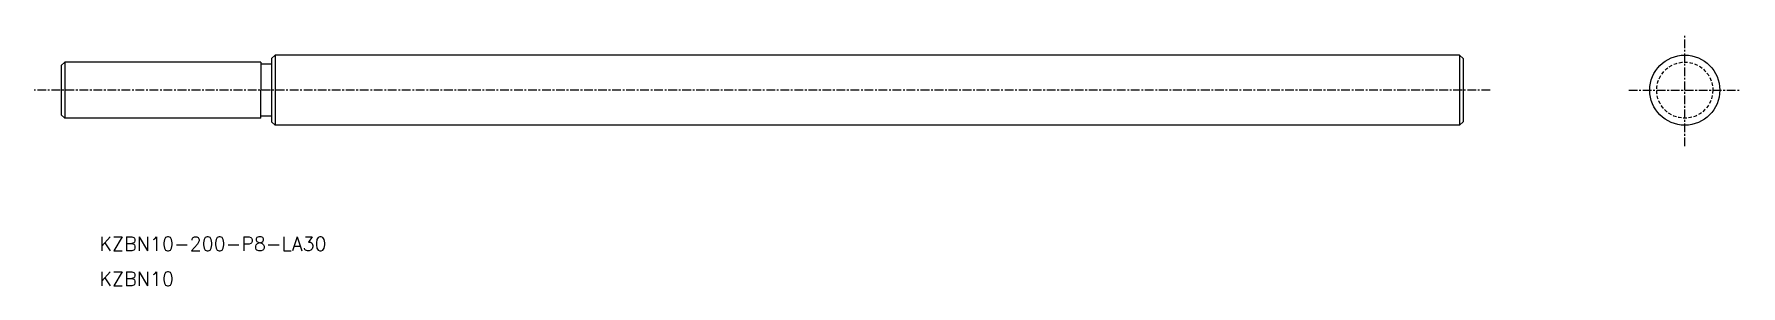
# Model space of a CAD drawing. Extents: x -24215 to -19844, y 30600 to 30974.
# Drawn here: x -24214.7 to -23971.2, y 30937.7 to 30973.6 of the extents above; entities outside this region: 1.
import ezdxf

# ---------------------------------------------------------------- set-up
doc = ezdxf.new("R2010")
doc.units = 0
doc.header["$PDMODE"] = 1
doc.linetypes.add('CENTER', pattern=[2, 1.25, -0.25, 0.25, -0.25])
doc.linetypes.add('DASHED', pattern=[0.75, 0.5, -0.25])
doc.layers.get('0').update_dxf_attribs({"linetype": 'CONTINUOUS'})
doc.layers.add('CENTER', color=1, linetype='CENTER')
doc.styles.add('MISUMI', font='txt.shx')

msp = doc.modelspace()

# ---------------------------------------------------------------- linework, layer by layer
at = {"color": 7, "linetype": 'CONTINUOUS'}
for p, q in [((-24210.87, 30969.14), (-24210.37, 30969.64)), ((-24210.87, 30969.14), (-24210.87, 30962.14)), ((-24182.37, 30969.64), (-24210.37, 30969.64)), ((-24210.37, 30969.64), (-24210.37, 30961.64)), ((-24182.37, 30969.64), (-24182.37, 30965.64)), ((-24180.87, 30969.34), (-24182.37, 30969.34)), ((-24180.87, 30970.14), (-24180.37, 30970.64)), ((-24180.87, 30970.14), (-24180.87, 30961.14)), ((-24011.37, 30970.64), (-24180.37, 30970.64)), ((-24180.37, 30970.64), (-24180.37, 30960.64)), ((-24011.37, 30970.64), (-24011.37, 30960.64)), ((-24010.87, 30970.14), (-24011.37, 30970.64)), ((-24010.87, 30970.14), (-24010.87, 30961.14)), ((-24182.37, 30961.64), (-24182.37, 30965.64)), ((-24210.87, 30962.14), (-24210.37, 30961.64)), ((-24180.87, 30961.94), (-24182.37, 30961.94)), ((-24182.37, 30961.64), (-24210.37, 30961.64)), ((-24180.87, 30961.14), (-24180.37, 30960.64)), ((-24011.37, 30960.64), (-24180.37, 30960.64)), ((-24010.87, 30961.14), (-24011.37, 30960.64))]:
    msp.add_line(p, q, dxfattribs=at)
msp.add_circle((-23979.25, 30965.64), 5, dxfattribs=at)
at = {"color": 3, "linetype": 'DASHED'}
msp.add_circle((-23979.25, 30965.64), 4, dxfattribs=at)
at = {"color": 7, "linetype": 'CONTINUOUS'}
msp.add_point((-19844.35, 30599.58), dxfattribs=at)
at = {"layer": 'CENTER', "color": 1, "linetype": 'CENTER'}
for p, q in [((-23979.25, 30957.64), (-23979.25, 30973.64)), ((-24007.02, 30965.64), (-24214.73, 30965.64)), ((-23987.25, 30965.64), (-23971.25, 30965.64))]:
    msp.add_line(p, q, dxfattribs=at)

# ---------------------------------------------------------------- texts
at = {"color": 7, "linetype": 'CONTINUOUS', "style": 'MISUMI'}
for s, p in [('KZBN10-200-P8-LA30', (-24205.41, 30942.72)), ('KZBN10', (-24205.41, 30937.72))]:
    msp.add_text(s, height=2, dxfattribs=at).set_placement(p)

doc.saveas('drawing.dxf')
